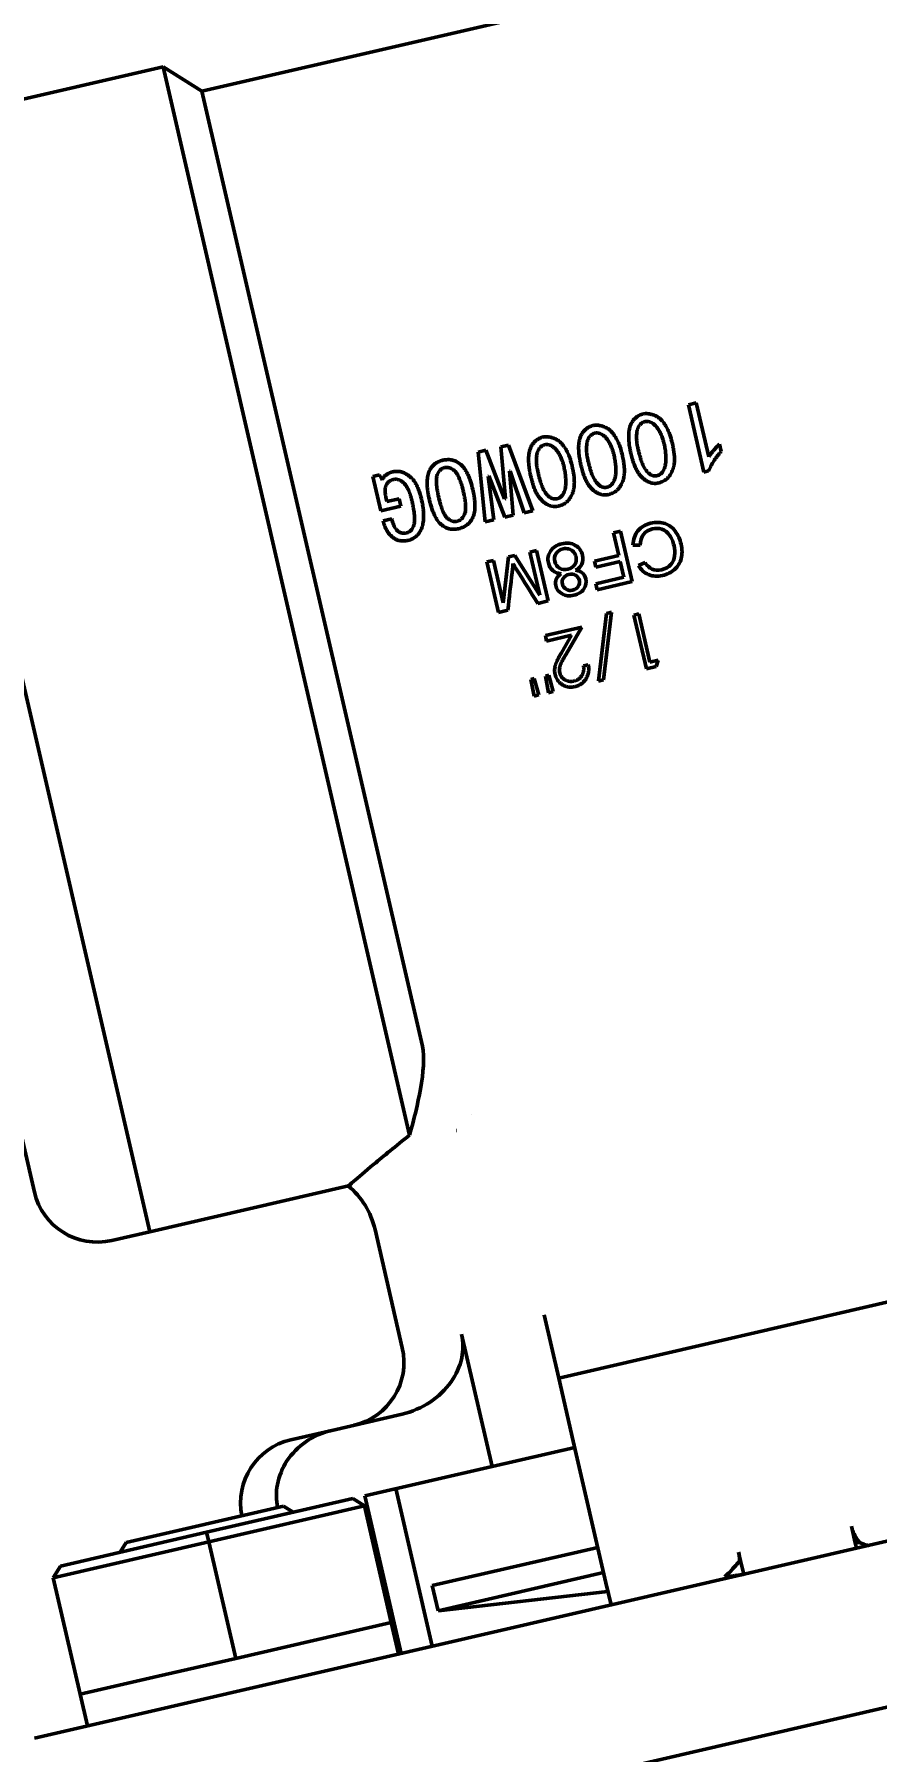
# Model space of a CAD drawing. Header units: inches. Extents: x 11 to 1621, y 11 to 1332.
# Drawn here: x 1257.435 to 1258.46, y 305.446 to 307.537 of the extents above; entities that cross this region are included whole.
import ezdxf

# ---------------------------------------------------------------- set-up
doc = ezdxf.new("R2010")
doc.units = ezdxf.units.IN
doc.header["$LTSCALE"] = 48
doc.header["$MEASUREMENT"] = 0
doc.layers.add('Dimension (ANSI)', color=7, linetype='Continuous', lineweight=25)
doc.layers.add('Visible (ANSI)', color=7, linetype='Continuous', lineweight=50)
doc.styles.add('Dimension Text', font='tahoma.ttf')
doc.dimstyles.new('ELC FT', dxfattribs={"dimscale": 48, "dimtxt": 0.12, "dimasz": 0.098425, "dimexe": 0.05, "dimexo": 0.1, "dimgap": 0.031496, "dimtad": 1, "dimdec": 5, "dimzin": 3, "dimdsep": 46, "dimlunit": 4, "dimtxsty": 'Dimension Text', "dimcen": 0.09, "dimdle": 0.5, "dimclrd": 5, "dimclre": 5, "dimclrt": 256, "dimadec": 1, "dimazin": 3, "dimtfac": 0.833333, "dimtofl": 0, "dimtmove": 0, "dimatfit": 3, "dimfxl": 0, "dimfrac": 2, "dimtolj": 1, "dimtzin": 0, "dimlwd": 25, "dimlwe": 25, "dimarcsym": 0})

# ---------------------------------------------------------------- blocks, each defined once
blk = doc.blocks.new('*D39')
at = {"layer": 'Defpoints', "color": 0, "linetype": 'Continuous', "transparency": 16777216}
for p in [(1445.072, 324.1902), (1247.197, 313.6302), (1445.072, 253.6927)]:
    blk.add_point(p, dxfattribs=at)
at = {"layer": 'Dimension (ANSI)', "color": 5, "linetype": 'Continuous', "lineweight": 25, "transparency": 16777216}
for p, q in [((1445.072, 319.3902), (1445.072, 251.2927)), ((1247.197, 308.8302), (1247.197, 251.2927)), ((1251.9214, 253.6927), (1440.3476, 253.6927))]:
    blk.add_line(p, q, dxfattribs=at)
at = {"layer": 'Dimension (ANSI)', "color": 5, "linetype": 'Continuous', "transparency": 16777216}
for points in [[(1251.9214, 254.4801), (1251.9214, 252.9053), (1247.197, 253.6927)], [(1440.3476, 254.4801), (1440.3476, 252.9053), (1445.072, 253.6927)]]:
    blk.add_solid(points, dxfattribs=at)
at = {"layer": 'Dimension (ANSI)', "linetype": 'Continuous', "lineweight": 25, "transparency": 16777216, "insert": (1346.1345, 258.8408), "char_height": 5.76, "attachment_point": 5, "style": 'Dimension Text'}
blk.add_mtext('\\A1;16\'-5 7/8"', dxfattribs=at)

msp = doc.modelspace()

# ---------------------------------------------------------------- linework, layer by layer
at = {"layer": 'Visible (ANSI)'}
for p, q in [((1257.638531, 307.467509), (1258.447949, 307.654377)), ((1257.265245, 307.421734), (1257.591314, 307.497013)), ((1257.891506, 306.196739), (1257.591314, 307.497013)), ((1257.638531, 307.467509), (1257.591314, 307.497013)), ((1257.906956, 306.304835), (1257.638531, 307.467509)), ((1257.265245, 307.421734), (1257.575217, 306.079099)), ((1257.575217, 306.079099), (1257.265245, 307.421734)), ((1257.160203, 307.316672), (1257.434749, 306.12748)), ((1258.230851, 307.085693), (1258.240373, 307.087891)), ((1258.249756, 307.003808), (1258.230851, 307.085693)), ((1258.240373, 307.087891), (1258.25554, 307.022193)), ((1257.974869, 307.028099), (1257.98439, 307.030297)), ((1257.98439, 307.030297), (1258.007028, 306.971338)), ((1258.002481, 307.034474), (1258.012002, 307.036672)), ((1258.00798, 306.971558), (1258.002481, 307.034474)), ((1258.012002, 307.036672), (1258.041491, 306.956729)), ((1258.268503, 307.037722), (1258.270591, 307.028676)), ((1257.983409, 306.94332), (1257.974869, 307.028099)), ((1257.846804, 306.998533), (1257.854897, 307.000401)), ((1257.856476, 306.956638), (1257.846804, 306.998533)), ((1257.854897, 307.000401), (1257.857864, 306.994066)), ((1257.988092, 306.999059), (1257.98714, 306.998839)), ((1257.98714, 306.998839), (1257.993883, 306.945738)), ((1258.007213, 306.948815), (1257.988092, 306.999059)), ((1258.0138, 307.004994), (1258.012848, 307.004774)), ((1258.012848, 307.004774), (1258.017687, 306.951233)), ((1258.031017, 306.954311), (1258.0138, 307.004994)), ((1258.255469, 307.005127), (1258.249756, 307.003808)), ((1257.862701, 306.973119), (1257.86391, 306.967882)), ((1257.86391, 306.967882), (1257.878668, 306.971289)), ((1257.878668, 306.971289), (1257.880756, 306.962244)), ((1258.007028, 306.971338), (1258.00798, 306.971558)), ((1257.880756, 306.962244), (1257.856476, 306.956638)), ((1257.859334, 306.94426), (1257.869808, 306.946678)), ((1257.993883, 306.945738), (1257.983409, 306.94332)), ((1258.017687, 306.951233), (1258.007213, 306.948815)), ((1258.041491, 306.956729), (1258.031017, 306.954311)), ((1258.14815, 306.931864), (1258.139796, 306.929935)), ((1258.139796, 306.929935), (1258.146234, 306.902049)), ((1258.162321, 306.870486), (1258.14815, 306.931864)), ((1258.045856, 306.908247), (1258.037792, 306.906385)), ((1258.037792, 306.906385), (1258.049856, 306.85413)), ((1258.060026, 306.846869), (1258.045856, 306.908247)), ((1258.163376, 306.914871), (1258.172222, 306.914747)), ((1257.993626, 306.896189), (1257.985562, 306.894327)), ((1257.985562, 306.894327), (1257.999732, 306.832949)), ((1258.005487, 306.844813), (1257.993626, 306.896189)), ((1258.011984, 306.900427), (1258.005487, 306.844813)), ((1258.019515, 306.902166), (1258.011984, 306.900427)), ((1258.049856, 306.85413), (1258.019515, 306.902166)), ((1258.146234, 306.902049), (1258.116579, 306.895202)), ((1258.116579, 306.895202), (1258.118251, 306.887964)), ((1258.118251, 306.887964), (1258.147905, 306.89481)), ((1258.147905, 306.89481), (1258.152295, 306.875795)), ((1258.178038, 306.893829), (1258.170248, 306.890045)), ((1258.152295, 306.875795), (1258.118035, 306.867886)), ((1258.118035, 306.867886), (1258.119706, 306.860648)), ((1258.119706, 306.860648), (1258.162321, 306.870486)), ((1258.047437, 306.843963), (1258.060026, 306.846869)), ((1257.999732, 306.832949), (1258.01098, 306.835546)), ((1258.121474, 306.749305), (1258.131186, 306.831685)), ((1258.137352, 306.833109), (1258.12764, 306.750728)), ((1258.131186, 306.831685), (1258.137352, 306.833109)), ((1258.164557, 306.829702), (1258.17041, 306.831054)), ((1258.179613, 306.764489), (1258.164557, 306.829702)), ((1258.17041, 306.831054), (1258.183921, 306.772528)), ((1258.056704, 306.804802), (1258.101016, 306.815033)), ((1258.058248, 306.798114), (1258.056704, 306.804802)), ((1258.088595, 306.80512), (1258.058248, 306.798114)), ((1258.076299, 306.783939), (1258.088595, 306.80512)), ((1258.101016, 306.815033), (1258.081955, 306.782204)), ((1258.103078, 306.767954), (1258.108931, 306.769306)), ((1258.191671, 306.767272), (1258.179613, 306.764489)), ((1258.183921, 306.772528), (1258.193954, 306.774845)), ((1258.193954, 306.774845), (1258.191671, 306.767272)), ((1258.039165, 306.751438), (1258.043228, 306.752376)), ((1258.042883, 306.731161), (1258.039165, 306.751438)), ((1258.043228, 306.752376), (1258.048736, 306.732512)), ((1258.056683, 306.755482), (1258.060785, 306.756429)), ((1258.060441, 306.735214), (1258.056683, 306.755482)), ((1258.066293, 306.736565), (1258.060441, 306.735214)), ((1258.060785, 306.756429), (1258.066293, 306.736565)), ((1258.12764, 306.750728), (1258.121474, 306.749305)), ((1258.048736, 306.732512), (1258.042883, 306.731161)), ((1257.967304, 306.222146), (1257.967303, 306.222146)), ((1257.948351, 306.202162), (1257.948277, 306.202187)), ((1257.575217, 306.079099), (1257.816892, 306.134893)), ((1257.529184, 306.068471), (1257.575217, 306.079099)), ((1257.882568, 305.937926), (1257.84933, 306.081897)), ((1258.533238, 306.007334), (1258.072905, 305.901058)), ((1258.072905, 305.901058), (1258.055193, 305.97778)), ((1257.954808, 305.954604), (1257.992004, 305.793488)), ((1258.090618, 305.824336), (1258.072905, 305.901058)), ((1257.561256, 305.492013), (1259.172419, 305.86398)), ((1257.796691, 305.837289), (1257.746837, 305.825779)), ((1257.796691, 305.837289), (1257.88241, 305.857078)), ((1258.092389, 305.816664), (1257.992004, 305.793488)), ((1258.090618, 305.824336), (1258.130472, 305.651711)), ((1257.992004, 305.793488), (1257.83676, 305.757647)), ((1257.644422, 305.713242), (1257.822225, 305.754291)), ((1257.822225, 305.754291), (1257.83639, 305.74544)), ((1257.881042, 305.565842), (1257.83676, 305.757647)), ((1257.918958, 305.574595), (1257.874676, 305.7664)), ((1257.73811, 305.744973), (1257.546305, 305.700692)), ((1257.83639, 305.74544), (1257.647079, 305.701734)), ((1257.73811, 305.744973), (1257.749915, 305.737597)), ((1257.83639, 305.74544), (1257.869159, 305.603504)), ((1257.466619, 305.672193), (1257.644422, 305.713242)), ((1257.644422, 305.713242), (1257.647079, 305.701734)), ((1258.434011, 305.700388), (1258.429321, 305.720706)), ((1257.647079, 305.701734), (1257.457767, 305.658028)), ((1257.546305, 305.700692), (1257.538929, 305.688887)), ((1257.647079, 305.701734), (1257.679847, 305.559798)), ((1258.12051, 305.694859), (1257.919115, 305.648363)), ((1258.434006, 305.700391), (1258.435516, 305.693852)), ((1258.434011, 305.700388), (1258.434006, 305.700391)), ((1257.457767, 305.658028), (1257.466619, 305.672193)), ((1258.291955, 305.688992), (1258.294351, 305.678614)), ((1258.294354, 305.678619), (1258.294351, 305.678614)), ((1258.298158, 305.662141), (1258.294354, 305.678619)), ((1257.457767, 305.658028), (1257.490536, 305.516092)), ((1258.127595, 305.66417), (1257.9262, 305.617674)), ((1258.136671, 305.624858), (1258.130472, 305.651711)), ((1257.9262, 305.617674), (1257.919115, 305.648363)), ((1258.132944, 305.641001), (1257.9262, 305.617674)), ((1259.01278, 305.625096), (1257.799708, 305.345036)), ((1257.774503, 305.581651), (1257.869159, 305.603504)), ((1257.878015, 305.565143), (1257.869159, 305.603504)), ((1257.679847, 305.559798), (1257.774503, 305.581651)), ((1257.585191, 305.537945), (1257.679847, 305.559798)), ((1257.490536, 305.516092), (1257.585191, 305.537945)), ((1257.490579, 305.516102), (1257.499435, 305.477741)), ((1257.561256, 305.492013), (1257.434664, 305.462787))]:
    msp.add_line(p, q, dxfattribs=at)
for centre, start, end in [((1257.511471, 306.145193), 193, 283), ((1257.805846, 305.920214), 283, 13), ((1257.764549, 305.749057), 103, 191.567456)]:
    msp.add_arc(centre, 0.07874, start, end, dxfattribs=at)
for centre, major_axis, ratio, start_param, end_param in [((1258.365225, 305.683681), (0.081287, 0.016739), 0.05737022, 0.41584263, 0.55026337), ((1258.362853, 305.695255), (0.081002, 0.016674), 0.05744872, 3.66516804, 3.69284502)]:
    msp.add_ellipse(centre, major_axis=major_axis, ratio=ratio, start_param=start_param, end_param=end_param, dxfattribs=at)
for points, knots in [([(1258.159728, 307.031821), (1258.159633, 307.032335), (1258.159338, 307.033968), (1258.1589, 307.036678), (1258.158502, 307.039914), (1258.158256, 307.043015), (1258.158116, 307.045987), (1258.158143, 307.048827), (1258.158327, 307.051536), (1258.158606, 307.054117), (1258.159071, 307.056564), (1258.159657, 307.058884), (1258.160432, 307.061063), (1258.161343, 307.063116), (1258.162428, 307.065037), (1258.163713, 307.066799), (1258.165126, 307.068456), (1258.166728, 307.069958), (1258.168463, 307.07132), (1258.170299, 307.072509), (1258.172227, 307.073452), (1258.174193, 307.074202), (1258.176234, 307.074675), (1258.178313, 307.074968), (1258.180447, 307.074969), (1258.182635, 307.074798), (1258.184844, 307.074352), (1258.187009, 307.073751), (1258.18908, 307.073044), (1258.191011, 307.072201), (1258.192812, 307.07124), (1258.194499, 307.070177), (1258.196059, 307.068995), (1258.19748, 307.067686), (1258.199172, 307.065774), (1258.201094, 307.063247), (1258.203213, 307.060077), (1258.20511, 307.056768), (1258.206508, 307.05387), (1258.207554, 307.051418), (1258.208289, 307.049379), (1258.209028, 307.047172), (1258.209718, 307.044785), (1258.210401, 307.042225), (1258.211074, 307.039488), (1258.211702, 307.036568), (1258.212108, 307.034563), (1258.212305, 307.033532)], [0, 0, 0, 0, 0.0139768, 0.04437562, 0.07341244, 0.10113019, 0.12754822, 0.15294018, 0.17702792, 0.20014042, 0.22231756, 0.24360201, 0.26405286, 0.28408788, 0.30360914, 0.32292672, 0.34231757, 0.36176672, 0.38153961, 0.40123405, 0.4201322, 0.43884006, 0.45739149, 0.47602688, 0.4948533, 0.51434053, 0.53463364, 0.55498757, 0.57441194, 0.59309197, 0.61127147, 0.62895174, 0.64636283, 0.66354374, 0.68051206, 0.71458185, 0.7483771, 0.78241518, 0.81649909, 0.83434708, 0.85369495, 0.87443325, 0.89657045, 0.92013562, 0.94530215, 0.97192036, 1, 1, 1, 1]), ([(1258.098791, 307.017752), (1258.098695, 307.018266), (1258.0984, 307.019899), (1258.097962, 307.02261), (1258.097565, 307.025846), (1258.097318, 307.028947), (1258.097178, 307.031918), (1258.097205, 307.034758), (1258.09739, 307.037467), (1258.097669, 307.040048), (1258.098133, 307.042496), (1258.098719, 307.044815), (1258.099494, 307.046994), (1258.100405, 307.049047), (1258.10149, 307.050969), (1258.102775, 307.052731), (1258.104189, 307.054388), (1258.10579, 307.05589), (1258.107525, 307.057251), (1258.109361, 307.05844), (1258.111289, 307.059383), (1258.113256, 307.060134), (1258.115296, 307.060606), (1258.117375, 307.060899), (1258.119509, 307.0609), (1258.121697, 307.060729), (1258.123906, 307.060283), (1258.126071, 307.059683), (1258.128142, 307.058976), (1258.130073, 307.058133), (1258.131874, 307.057172), (1258.133561, 307.056109), (1258.135121, 307.054926), (1258.136542, 307.053618), (1258.138234, 307.051705), (1258.140157, 307.049179), (1258.142275, 307.046008), (1258.144172, 307.042699), (1258.14557, 307.039801), (1258.146617, 307.037349), (1258.147352, 307.03531), (1258.148091, 307.033104), (1258.148781, 307.030716), (1258.149464, 307.028156), (1258.150137, 307.025419), (1258.150764, 307.022499), (1258.15117, 307.020495), (1258.151367, 307.019463)], [0, 0, 0, 0, 0.0139768, 0.04437562, 0.07341244, 0.10113019, 0.12754822, 0.15294018, 0.17702792, 0.20014042, 0.22231756, 0.24360201, 0.26405286, 0.28408788, 0.30360914, 0.32292672, 0.34231757, 0.36176672, 0.38153961, 0.40123405, 0.4201322, 0.43884006, 0.45739149, 0.47602688, 0.4948533, 0.51434053, 0.53463364, 0.55498757, 0.57441194, 0.59309197, 0.61127147, 0.62895174, 0.64636283, 0.66354374, 0.68051206, 0.71458185, 0.7483771, 0.78241518, 0.81649909, 0.83434708, 0.85369495, 0.87443325, 0.89657045, 0.92013562, 0.94530215, 0.97192036, 1, 1, 1, 1]), ([(1258.142029, 307.014299), (1258.141899, 307.0154), (1258.141608, 307.017565), (1258.141063, 307.020747), (1258.140406, 307.023811), (1258.139677, 307.026765), (1258.138839, 307.029596), (1258.137897, 307.03231), (1258.136849, 307.034905), (1258.135729, 307.037381), (1258.134537, 307.039695), (1258.133268, 307.04181), (1258.131941, 307.043713), (1258.130566, 307.045409), (1258.129144, 307.046902), (1258.127655, 307.048176), (1258.126125, 307.049271), (1258.124531, 307.050121), (1258.122946, 307.050778), (1258.12138, 307.051211), (1258.119857, 307.051422), (1258.11837, 307.051423), (1258.116925, 307.051199), (1258.115519, 307.050768), (1258.114174, 307.050086), (1258.112881, 307.049218), (1258.111684, 307.048157), (1258.110597, 307.046959), (1258.109652, 307.04561), (1258.108844, 307.04412), (1258.108182, 307.042485), (1258.107638, 307.040722), (1258.107244, 307.038812), (1258.106895, 307.036068), (1258.106734, 307.032484), (1258.10687, 307.028083), (1258.107254, 307.02476), (1258.107564, 307.022908), (1258.107629, 307.022542)], [0, 0, 0, 0, 0.04053524, 0.07985584, 0.1180175, 0.15507655, 0.19109452, 0.22592397, 0.26008144, 0.29338736, 0.32526949, 0.35519102, 0.38349169, 0.41002522, 0.43495178, 0.45877268, 0.48157635, 0.50361083, 0.52466079, 0.54419947, 0.5628373, 0.58070766, 0.59840157, 0.61609548, 0.63423064, 0.65335921, 0.67289789, 0.69253839, 0.7123748, 0.73299871, 0.75435608, 0.77678876, 0.80037262, 0.82556704, 0.87785706, 0.93136277, 0.98640779, 1, 1, 1, 1]), ([(1258.202967, 307.028367), (1258.202837, 307.029468), (1258.202546, 307.031633), (1258.202001, 307.034816), (1258.201344, 307.037879), (1258.200615, 307.040834), (1258.199776, 307.043664), (1258.198835, 307.046379), (1258.197787, 307.048974), (1258.196666, 307.05145), (1258.195474, 307.053763), (1258.194206, 307.055878), (1258.192878, 307.057781), (1258.191504, 307.059478), (1258.190081, 307.06097), (1258.188593, 307.062244), (1258.187063, 307.06334), (1258.185469, 307.06419), (1258.183884, 307.064846), (1258.182318, 307.065279), (1258.180795, 307.065491), (1258.179307, 307.065491), (1258.177863, 307.065268), (1258.176457, 307.064837), (1258.175111, 307.064155), (1258.173818, 307.063287), (1258.172622, 307.062226), (1258.171535, 307.061028), (1258.17059, 307.059678), (1258.169782, 307.058189), (1258.16912, 307.056553), (1258.168576, 307.05479), (1258.168181, 307.05288), (1258.167833, 307.050136), (1258.167671, 307.046552), (1258.167807, 307.042151), (1258.168191, 307.038828), (1258.168502, 307.036977), (1258.168566, 307.036611)], [0, 0, 0, 0, 0.04053524, 0.07985584, 0.1180175, 0.15507655, 0.19109452, 0.22592397, 0.26008144, 0.29338736, 0.32526949, 0.35519102, 0.38349169, 0.41002522, 0.43495178, 0.45877268, 0.48157635, 0.50361083, 0.52466079, 0.54419947, 0.5628373, 0.58070766, 0.59840157, 0.61609548, 0.63423064, 0.65335921, 0.67289789, 0.69253839, 0.7123748, 0.73299871, 0.75435608, 0.77678876, 0.80037262, 0.82556704, 0.87785706, 0.93136277, 0.98640779, 1, 1, 1, 1]), ([(1258.037853, 307.003684), (1258.037757, 307.004198), (1258.037462, 307.005831), (1258.037025, 307.008541), (1258.036627, 307.011777), (1258.03638, 307.014878), (1258.03624, 307.017849), (1258.036268, 307.020689), (1258.036452, 307.023398), (1258.036731, 307.02598), (1258.037195, 307.028427), (1258.037781, 307.030747), (1258.038557, 307.032926), (1258.039468, 307.034979), (1258.040553, 307.0369), (1258.041837, 307.038662), (1258.043251, 307.040319), (1258.044853, 307.041821), (1258.046587, 307.043183), (1258.048424, 307.044371), (1258.050351, 307.045315), (1258.052318, 307.046065), (1258.054358, 307.046537), (1258.056437, 307.04683), (1258.058571, 307.046832), (1258.06076, 307.046661), (1258.062968, 307.046215), (1258.065134, 307.045614), (1258.067204, 307.044907), (1258.069135, 307.044064), (1258.070936, 307.043103), (1258.072623, 307.04204), (1258.074183, 307.040858), (1258.075604, 307.039549), (1258.077296, 307.037637), (1258.079219, 307.03511), (1258.081337, 307.03194), (1258.083235, 307.02863), (1258.084632, 307.025733), (1258.085679, 307.023281), (1258.086414, 307.021242), (1258.087153, 307.019035), (1258.087843, 307.016648), (1258.088526, 307.014087), (1258.089199, 307.011351), (1258.089826, 307.008431), (1258.090232, 307.006426), (1258.090429, 307.005395)], [0, 0, 0, 0, 0.0139768, 0.04437562, 0.07341244, 0.10113019, 0.12754822, 0.15294018, 0.17702792, 0.20014042, 0.22231756, 0.24360201, 0.26405286, 0.28408788, 0.30360914, 0.32292672, 0.34231757, 0.36176672, 0.38153961, 0.40123405, 0.4201322, 0.43884006, 0.45739149, 0.47602688, 0.4948533, 0.51434053, 0.53463364, 0.55498757, 0.57441194, 0.59309197, 0.61127147, 0.62895174, 0.64636283, 0.66354374, 0.68051206, 0.71458185, 0.7483771, 0.78241518, 0.81649909, 0.83434708, 0.85369495, 0.87443325, 0.89657045, 0.92013562, 0.94530215, 0.97192036, 1, 1, 1, 1]), ([(1258.081091, 307.00023), (1258.080962, 307.001331), (1258.080671, 307.003496), (1258.080125, 307.006678), (1258.079469, 307.009742), (1258.078739, 307.012696), (1258.077901, 307.015527), (1258.076959, 307.018242), (1258.075912, 307.020837), (1258.074791, 307.023313), (1258.073599, 307.025626), (1258.07233, 307.027741), (1258.071003, 307.029644), (1258.069629, 307.031341), (1258.068206, 307.032833), (1258.066717, 307.034107), (1258.065187, 307.035203), (1258.063593, 307.036052), (1258.062008, 307.036709), (1258.060442, 307.037142), (1258.05892, 307.037354), (1258.057432, 307.037354), (1258.055987, 307.037131), (1258.054582, 307.0367), (1258.053236, 307.036017), (1258.051943, 307.035149), (1258.050747, 307.034089), (1258.04966, 307.032891), (1258.048714, 307.031541), (1258.047906, 307.030052), (1258.047244, 307.028416), (1258.0467, 307.026653), (1258.046306, 307.024743), (1258.045957, 307.021999), (1258.045796, 307.018415), (1258.045932, 307.014014), (1258.046316, 307.010691), (1258.046626, 307.00884), (1258.046691, 307.008473)], [0, 0, 0, 0, 0.04053524, 0.07985584, 0.1180175, 0.15507655, 0.19109452, 0.22592397, 0.26008144, 0.29338736, 0.32526949, 0.35519102, 0.38349169, 0.41002522, 0.43495178, 0.45877268, 0.48157635, 0.50361083, 0.52466079, 0.54419947, 0.5628373, 0.58070766, 0.59840157, 0.61609548, 0.63423064, 0.65335921, 0.67289789, 0.69253839, 0.7123748, 0.73299871, 0.75435608, 0.77678876, 0.80037262, 0.82556704, 0.87785706, 0.93136277, 0.98640779, 1, 1, 1, 1]), ([(1258.212305, 307.033532), (1258.212502, 307.032499), (1258.212865, 307.030482), (1258.213285, 307.027514), (1258.213611, 307.024688), (1258.213808, 307.022006), (1258.21387, 307.019475), (1258.21383, 307.017089), (1258.213664, 307.01485), (1258.213299, 307.012078), (1258.212545, 307.00881), (1258.211242, 307.005108), (1258.209532, 307.001657), (1258.207772, 306.99901), (1258.206165, 306.997063), (1258.20483, 306.995731), (1258.203383, 306.994523), (1258.201816, 306.993448), (1258.200128, 306.992527), (1258.198334, 306.99172), (1258.196424, 306.991037), (1258.194417, 306.990501), (1258.192357, 306.990127), (1258.190283, 306.989977), (1258.188223, 306.990086), (1258.186184, 306.990418), (1258.184169, 306.990984), (1258.18217, 306.991774), (1258.180201, 306.992823), (1258.178255, 306.99407), (1258.176376, 306.995502), (1258.17459, 306.997091), (1258.172909, 306.998817), (1258.171346, 307.000696), (1258.16987, 307.002702), (1258.168522, 307.004863), (1258.167287, 307.007167), (1258.165751, 307.01047), (1258.164041, 307.014927), (1258.162239, 307.020652), (1258.160827, 307.026337), (1258.160046, 307.030116), (1258.159728, 307.031821)], [0, 0, 0, 0, 0.02810558, 0.05481747, 0.08014889, 0.10415005, 0.12670645, 0.14783322, 0.16793566, 0.18672126, 0.22257761, 0.25739232, 0.29143039, 0.32532291, 0.34213176, 0.35887158, 0.37568043, 0.3924854, 0.40959118, 0.42702244, 0.4450503, 0.46377346, 0.48251051, 0.50096842, 0.51924856, 0.53755145, 0.55610288, 0.57511976, 0.59490844, 0.61566932, 0.63686004, 0.6580311, 0.67952661, 0.70124133, 0.72335442, 0.74605571, 0.76930068, 0.79321931, 0.84343047, 0.89682795, 0.95362053, 1, 1, 1, 1]), ([(1258.168566, 307.036611), (1258.168773, 307.035443), (1258.169328, 307.032756), (1258.170355, 307.028663), (1258.171456, 307.024352), (1258.17265, 307.020288), (1258.173846, 307.016426), (1258.175205, 307.012786), (1258.176934, 307.009436), (1258.178983, 307.006354), (1258.180902, 307.003991), (1258.182598, 307.002345), (1258.183882, 307.001275), (1258.185227, 307.000444), (1258.186595, 306.999786), (1258.187999, 306.999369), (1258.189437, 306.999146), (1258.190903, 306.999141), (1258.192385, 306.999314), (1258.193834, 306.999678), (1258.195204, 307.000263), (1258.196488, 307.00103), (1258.197693, 307.001978), (1258.198784, 307.003137), (1258.199788, 307.004478), (1258.200687, 307.006017), (1258.201528, 307.007729), (1258.202213, 307.009648), (1258.20277, 307.01175), (1258.203164, 307.014051), (1258.203417, 307.016544), (1258.20354, 307.019231), (1258.203503, 307.022106), (1258.203308, 307.025174), (1258.203095, 307.02728), (1258.202967, 307.028367)], [0, 0, 0, 0, 0.04334545, 0.10025234, 0.15431023, 0.20599956, 0.25512333, 0.30212834, 0.34786455, 0.39260015, 0.43728189, 0.45881618, 0.47893385, 0.49827233, 0.51649446, 0.53427613, 0.55160053, 0.56952118, 0.58771525, 0.60602658, 0.62393908, 0.64200436, 0.66055193, 0.67982112, 0.70001239, 0.72169526, 0.74491117, 0.76962607, 0.79606686, 0.82433227, 0.85488205, 0.88763197, 0.9226307, 0.95997742, 1, 1, 1, 1]), ([(1258.270591, 307.028676), (1258.26977, 307.027773), (1258.268139, 307.02598), (1258.265889, 307.023157), (1258.26374, 307.020314), (1258.261793, 307.017381), (1258.25995, 307.014419), (1258.258307, 307.011378), (1258.256786, 307.008293), (1258.255908, 307.006183), (1258.255469, 307.005127)], [0, 0, 0, 0, 0.13006582, 0.25831326, 0.38469489, 0.50980067, 0.63347879, 0.75645956, 0.87807443, 1, 1, 1, 1]), ([(1258.25554, 307.022193), (1258.256384, 307.023483), (1258.258123, 307.026141), (1258.261192, 307.029986), (1258.264652, 307.033896), (1258.267194, 307.036422), (1258.268503, 307.037722)], [0, 0, 0, 0, 0.2279817, 0.46982636, 0.72714039, 1, 1, 1, 1]), ([(1257.91551, 306.970267), (1257.915114, 306.972071), (1257.91435, 306.975551), (1257.913504, 306.980632), (1257.912981, 306.985372), (1257.912753, 306.98977), (1257.912827, 306.993826), (1257.913203, 306.997546), (1257.913906, 307.000924), (1257.914919, 307.003974), (1257.916218, 307.006705), (1257.917744, 307.009165), (1257.919522, 307.011355), (1257.921541, 307.013281), (1257.923811, 307.014928), (1257.92632, 307.016303), (1257.92907, 307.017432), (1257.931022, 307.017944), (1257.932022, 307.018207)], [0, 0, 0, 0, 0.09661478, 0.18644606, 0.26941606, 0.34607349, 0.41674075, 0.48153084, 0.54141245, 0.59696029, 0.64931745, 0.69931764, 0.74812883, 0.79652896, 0.84490129, 0.8944631, 0.94594505, 1, 1, 1, 1]), ([(1257.93411, 307.009162), (1257.933608, 307.009023), (1257.932612, 307.008749), (1257.931213, 307.008099), (1257.929911, 307.007277), (1257.928733, 307.006246), (1257.927641, 307.005045), (1257.926686, 307.003634), (1257.925824, 307.002056), (1257.925053, 307.000269), (1257.924449, 306.998175), (1257.924144, 306.995704), (1257.92402, 306.992857), (1257.924156, 306.989619), (1257.924498, 306.985991), (1257.925084, 306.981967), (1257.925904, 306.97756), (1257.926582, 306.974501), (1257.926936, 306.972905)], [0, 0, 0, 0, 0.03810917, 0.07556146, 0.11261244, 0.15057777, 0.18994303, 0.23124624, 0.27507887, 0.32158721, 0.37362596, 0.43421335, 0.50349768, 0.58230388, 0.67151695, 0.77045245, 0.88018996, 1, 1, 1, 1]), ([(1257.932022, 307.018207), (1257.933036, 307.01841), (1257.935015, 307.018805), (1257.937993, 307.018993), (1257.940873, 307.018867), (1257.943667, 307.018396), (1257.946354, 307.017539), (1257.948958, 307.016375), (1257.951461, 307.014843), (1257.953878, 307.012971), (1257.956183, 307.010692), (1257.958324, 307.00796), (1257.960354, 307.004805), (1257.962232, 307.001196), (1257.96397, 306.997145), (1257.965595, 306.992659), (1257.967085, 306.987727), (1257.967921, 306.984262), (1257.968354, 306.982467)], [0, 0, 0, 0, 0.05379475, 0.10502888, 0.1549567, 0.20367494, 0.25211281, 0.30143604, 0.35186638, 0.40456197, 0.46034095, 0.52020199, 0.58499399, 0.65547808, 0.73182276, 0.81443101, 0.90385029, 1, 1, 1, 1]), ([(1257.956928, 306.979829), (1257.956548, 306.98142), (1257.95582, 306.984467), (1257.954603, 306.988783), (1257.953347, 306.992652), (1257.952053, 306.996063), (1257.950713, 306.999021), (1257.949324, 307.001525), (1257.947908, 307.003594), (1257.946398, 307.005209), (1257.944848, 307.006438), (1257.943346, 307.00749), (1257.941818, 307.008314), (1257.940278, 307.008908), (1257.938745, 307.009318), (1257.937197, 307.009481), (1257.935643, 307.009448), (1257.934622, 307.009257), (1257.93411, 307.009162)], [0, 0, 0, 0, 0.11906094, 0.22813267, 0.32648784, 0.41520296, 0.49368873, 0.56278048, 0.62347269, 0.67583689, 0.72311126, 0.76725949, 0.80928708, 0.84912962, 0.88724685, 0.92448053, 0.96212911, 1, 1, 1, 1]), ([(1258.046691, 307.008473), (1258.046897, 307.007306), (1258.047453, 307.004619), (1258.048479, 307.000526), (1258.049581, 306.996215), (1258.050774, 306.99215), (1258.051971, 306.988289), (1258.05333, 306.984649), (1258.055058, 306.981298), (1258.057108, 306.978217), (1258.059026, 306.975854), (1258.060722, 306.974208), (1258.062007, 306.973138), (1258.063352, 306.972307), (1258.06472, 306.971649), (1258.066124, 306.971232), (1258.067561, 306.971009), (1258.069028, 306.971004), (1258.070509, 306.971177), (1258.071958, 306.971541), (1258.073329, 306.972126), (1258.074612, 306.972893), (1258.075818, 306.973841), (1258.076908, 306.975), (1258.077913, 306.976341), (1258.078812, 306.97788), (1258.079653, 306.979591), (1258.080337, 306.981511), (1258.080895, 306.983613), (1258.081288, 306.985914), (1258.081541, 306.988407), (1258.081664, 306.991094), (1258.081627, 306.993969), (1258.081432, 306.997037), (1258.081219, 306.999143), (1258.081091, 307.00023)], [0, 0, 0, 0, 0.04334545, 0.10025234, 0.15431023, 0.20599956, 0.25512333, 0.30212834, 0.34786455, 0.39260015, 0.43728189, 0.45881618, 0.47893385, 0.49827233, 0.51649446, 0.53427613, 0.55160053, 0.56952118, 0.58771525, 0.60602658, 0.62393908, 0.64200436, 0.66055193, 0.67982112, 0.70001239, 0.72169526, 0.74491117, 0.76962607, 0.79606686, 0.82433227, 0.85488205, 0.88763197, 0.9226307, 0.95997742, 1, 1, 1, 1]), ([(1258.151367, 307.019463), (1258.151564, 307.018431), (1258.151927, 307.016413), (1258.152347, 307.013445), (1258.152674, 307.01062), (1258.152871, 307.007938), (1258.152933, 307.005407), (1258.152893, 307.003021), (1258.152727, 307.000781), (1258.152361, 306.998009), (1258.151607, 306.994741), (1258.150305, 306.99104), (1258.148595, 306.987588), (1258.146834, 306.984942), (1258.145227, 306.982994), (1258.143892, 306.981663), (1258.142445, 306.980454), (1258.140878, 306.979379), (1258.139191, 306.978458), (1258.137396, 306.977652), (1258.135487, 306.976968), (1258.13348, 306.976433), (1258.13142, 306.976058), (1258.129345, 306.975909), (1258.127285, 306.976018), (1258.125246, 306.976349), (1258.123231, 306.976915), (1258.121232, 306.977705), (1258.119263, 306.978755), (1258.117318, 306.980001), (1258.115438, 306.981433), (1258.113653, 306.983022), (1258.111971, 306.984749), (1258.110408, 306.986628), (1258.108932, 306.988633), (1258.107584, 306.990794), (1258.106349, 306.993099), (1258.104813, 306.996402), (1258.103103, 307.000859), (1258.101302, 307.006583), (1258.099889, 307.012268), (1258.099109, 307.016047), (1258.098791, 307.017752)], [0, 0, 0, 0, 0.02810558, 0.05481747, 0.08014889, 0.10415005, 0.12670645, 0.14783322, 0.16793566, 0.18672126, 0.22257761, 0.25739232, 0.29143039, 0.32532291, 0.34213176, 0.35887158, 0.37568043, 0.3924854, 0.40959118, 0.42702244, 0.4450503, 0.46377346, 0.48251051, 0.50096842, 0.51924856, 0.53755145, 0.55610288, 0.57511976, 0.59490844, 0.61566932, 0.63686004, 0.6580311, 0.67952661, 0.70124133, 0.72335442, 0.74605571, 0.76930068, 0.79321931, 0.84343047, 0.89682795, 0.95362053, 1, 1, 1, 1]), ([(1258.107629, 307.022542), (1258.107835, 307.021375), (1258.108391, 307.018688), (1258.109417, 307.014594), (1258.110518, 307.010284), (1258.111712, 307.006219), (1258.112909, 307.002357), (1258.114267, 306.998717), (1258.115996, 306.995367), (1258.118045, 306.992285), (1258.119964, 306.989922), (1258.12166, 306.988277), (1258.122944, 306.987207), (1258.12429, 306.986375), (1258.125658, 306.985717), (1258.127061, 306.9853), (1258.128499, 306.985078), (1258.129965, 306.985073), (1258.131447, 306.985245), (1258.132896, 306.985609), (1258.134267, 306.986195), (1258.13555, 306.986962), (1258.136755, 306.98791), (1258.137846, 306.989068), (1258.13885, 306.99041), (1258.13975, 306.991949), (1258.140591, 306.99366), (1258.141275, 306.995579), (1258.141833, 306.997681), (1258.142226, 306.999982), (1258.142479, 307.002475), (1258.142602, 307.005162), (1258.142565, 307.008038), (1258.14237, 307.011106), (1258.142157, 307.013212), (1258.142029, 307.014299)], [0, 0, 0, 0, 0.04334545, 0.10025234, 0.15431023, 0.20599956, 0.25512333, 0.30212834, 0.34786455, 0.39260015, 0.43728189, 0.45881618, 0.47893385, 0.49827233, 0.51649446, 0.53427613, 0.55160053, 0.56952118, 0.58771525, 0.60602658, 0.62393908, 0.64200436, 0.66055193, 0.67982112, 0.70001239, 0.72169526, 0.74491117, 0.76962607, 0.79606686, 0.82433227, 0.85488205, 0.88763197, 0.9226307, 0.95997742, 1, 1, 1, 1]), ([(1257.857864, 306.994066), (1257.858105, 306.994618), (1257.858596, 306.995743), (1257.859704, 306.997311), (1257.861073, 306.998826), (1257.862725, 307.000251), (1257.864577, 307.001545), (1257.866606, 307.002652), (1257.868786, 307.003529), (1257.870313, 307.003934), (1257.871084, 307.004138)], [0, 0, 0, 0, 0.10464801, 0.21316667, 0.3323339, 0.45966346, 0.59208888, 0.72510439, 0.86116983, 1, 1, 1, 1]), ([(1257.871744, 306.994763), (1257.871247, 306.994635), (1257.870271, 306.994382), (1257.868889, 306.993837), (1257.867617, 306.99317), (1257.866456, 306.992384), (1257.865413, 306.991469), (1257.864492, 306.990434), (1257.863696, 306.989269), (1257.862999, 306.987989), (1257.862434, 306.986578), (1257.862024, 306.985029), (1257.861766, 306.983356), (1257.861667, 306.981552), (1257.861705, 306.979624), (1257.861891, 306.977569), (1257.862202, 306.975378), (1257.86253, 306.973891), (1257.862701, 306.973119)], [0, 0, 0, 0, 0.0579227, 0.11366039, 0.16715416, 0.21973941, 0.27151216, 0.32326253, 0.37578165, 0.43027515, 0.48748959, 0.54686981, 0.61070245, 0.67811828, 0.75047665, 0.82816187, 0.9108062, 1, 1, 1, 1]), ([(1257.871084, 307.004138), (1257.871915, 307.004304), (1257.873565, 307.004633), (1257.876086, 307.004725), (1257.878606, 307.004546), (1257.881115, 307.004036), (1257.883635, 307.00325), (1257.886139, 307.002116), (1257.888656, 307.000708), (1257.891166, 306.999002), (1257.893582, 306.996915), (1257.895858, 306.99443), (1257.897932, 306.991508), (1257.899861, 306.988207), (1257.901598, 306.984484), (1257.90319, 306.980372), (1257.904624, 306.975852), (1257.905403, 306.972677), (1257.905805, 306.971035)], [0, 0, 0, 0, 0.04738624, 0.09411363, 0.14082148, 0.18861682, 0.23724118, 0.28840259, 0.34222984, 0.3986719, 0.45814999, 0.52064452, 0.58698143, 0.65848445, 0.73457617, 0.81686968, 0.90535232, 1, 1, 1, 1]), ([(1257.894599, 306.967445), (1257.894263, 306.968854), (1257.893616, 306.971562), (1257.892481, 306.975401), (1257.891308, 306.978878), (1257.890032, 306.981959), (1257.888741, 306.984697), (1257.887323, 306.987033), (1257.885863, 306.989019), (1257.8843, 306.990621), (1257.882712, 306.991906), (1257.881137, 306.992974), (1257.879569, 306.993826), (1257.877996, 306.994458), (1257.876426, 306.994896), (1257.874848, 306.995059), (1257.873278, 306.995055), (1257.872256, 306.994861), (1257.871744, 306.994763)], [0, 0, 0, 0, 0.11019608, 0.2118296, 0.30460826, 0.38928952, 0.46557667, 0.53468102, 0.59695625, 0.65277823, 0.70447798, 0.7522252, 0.79744231, 0.8399791, 0.88105389, 0.92098386, 0.96042258, 1, 1, 1, 1]), ([(1258.090429, 307.005395), (1258.090627, 307.004362), (1258.09099, 307.002344), (1258.09141, 306.999376), (1258.091736, 306.996551), (1258.091933, 306.993869), (1258.091995, 306.991338), (1258.091955, 306.988952), (1258.091789, 306.986713), (1258.091423, 306.98394), (1258.09067, 306.980672), (1258.089367, 306.976971), (1258.087657, 306.97352), (1258.085896, 306.970873), (1258.08429, 306.968926), (1258.082954, 306.967594), (1258.081507, 306.966386), (1258.079941, 306.965311), (1258.078253, 306.96439), (1258.076459, 306.963583), (1258.074549, 306.9629), (1258.072542, 306.962364), (1258.070482, 306.96199), (1258.068408, 306.96184), (1258.066348, 306.961949), (1258.064309, 306.962281), (1258.062293, 306.962847), (1258.060295, 306.963637), (1258.058326, 306.964686), (1258.05638, 306.965933), (1258.0545, 306.967365), (1258.052715, 306.968953), (1258.051034, 306.97068), (1258.04947, 306.972559), (1258.047995, 306.974565), (1258.046646, 306.976726), (1258.045412, 306.97903), (1258.043875, 306.982333), (1258.042165, 306.98679), (1258.040364, 306.992515), (1258.038951, 306.998199), (1258.038171, 307.001979), (1258.037853, 307.003684)], [0, 0, 0, 0, 0.02810558, 0.05481747, 0.08014889, 0.10415005, 0.12670645, 0.14783322, 0.16793566, 0.18672126, 0.22257761, 0.25739232, 0.29143039, 0.32532291, 0.34213176, 0.35887158, 0.37568043, 0.3924854, 0.40959118, 0.42702244, 0.4450503, 0.46377346, 0.48251051, 0.50096842, 0.51924856, 0.53755145, 0.55610288, 0.57511976, 0.59490844, 0.61566932, 0.63686004, 0.6580311, 0.67952661, 0.70124133, 0.72335442, 0.74605571, 0.76930068, 0.79321931, 0.84343047, 0.89682795, 0.95362053, 1, 1, 1, 1]), ([(1257.887278, 306.929651), (1257.887892, 306.929815), (1257.889086, 306.930135), (1257.890743, 306.930928), (1257.892226, 306.931915), (1257.893541, 306.93313), (1257.894666, 306.934566), (1257.895576, 306.936243), (1257.896376, 306.9381), (1257.896934, 306.940216), (1257.897353, 306.942573), (1257.897514, 306.945228), (1257.897549, 306.948182), (1257.897324, 306.951449), (1257.896958, 306.955017), (1257.896332, 306.958885), (1257.895593, 306.963073), (1257.894939, 306.965951), (1257.894599, 306.967445)], [0, 0, 0, 0, 0.04461673, 0.08669555, 0.12842907, 0.16944791, 0.21195812, 0.25607854, 0.30314797, 0.35380251, 0.40947482, 0.47116356, 0.54047491, 0.61700772, 0.70114934, 0.79255713, 0.89230154, 1, 1, 1, 1]), ([(1257.905805, 306.971035), (1257.906204, 306.969226), (1257.906977, 306.965723), (1257.90781, 306.960578), (1257.908339, 306.95574), (1257.90858, 306.951208), (1257.908507, 306.946978), (1257.908113, 306.943049), (1257.907446, 306.939417), (1257.906432, 306.936098), (1257.90516, 306.933085), (1257.903648, 306.930361), (1257.901853, 306.927975), (1257.899863, 306.925847), (1257.897592, 306.924049), (1257.89507, 306.922585), (1257.892321, 306.92139), (1257.890366, 306.920871), (1257.889366, 306.920605)], [0, 0, 0, 0, 0.09345083, 0.18098817, 0.262829, 0.33888527, 0.40982045, 0.47603564, 0.53790021, 0.59584519, 0.65075509, 0.70267284, 0.75255243, 0.80108806, 0.84927895, 0.89808102, 0.94786861, 1, 1, 1, 1]), ([(1257.951256, 306.934894), (1257.950244, 306.934683), (1257.948267, 306.934273), (1257.945302, 306.934095), (1257.942448, 306.934203), (1257.939694, 306.934678), (1257.937039, 306.935481), (1257.934496, 306.936639), (1257.932051, 306.938124), (1257.929705, 306.939957), (1257.927455, 306.942188), (1257.925363, 306.94488), (1257.923405, 306.948017), (1257.921562, 306.951592), (1257.919851, 306.955618), (1257.918246, 306.96009), (1257.916782, 306.965016), (1257.915944, 306.968473), (1257.91551, 306.970267)], [0, 0, 0, 0, 0.05438894, 0.106204, 0.15600041, 0.20456221, 0.25295533, 0.30169453, 0.35134884, 0.40330107, 0.45812902, 0.51782252, 0.58243155, 0.65263251, 0.72947327, 0.81266464, 0.90276008, 1, 1, 1, 1]), ([(1257.926936, 306.972905), (1257.927317, 306.971315), (1257.928047, 306.968275), (1257.92924, 306.963966), (1257.93047, 306.960115), (1257.931751, 306.956729), (1257.933039, 306.953787), (1257.934383, 306.951319), (1257.935739, 306.949292), (1257.937181, 306.947727), (1257.938653, 306.946516), (1257.940099, 306.945507), (1257.941576, 306.944715), (1257.943074, 306.944151), (1257.944577, 306.943754), (1257.946104, 306.943613), (1257.947645, 306.94363), (1257.948658, 306.943835), (1257.949168, 306.943939)], [0, 0, 0, 0, 0.12093809, 0.23126303, 0.33068543, 0.41985414, 0.49896435, 0.56804163, 0.62753598, 0.67889752, 0.72476902, 0.76835238, 0.80915383, 0.84838545, 0.88650245, 0.92375559, 0.9615605, 1, 1, 1, 1]), ([(1257.949168, 306.943939), (1257.949672, 306.94407), (1257.950677, 306.944331), (1257.952082, 306.944993), (1257.953411, 306.945793), (1257.954607, 306.946818), (1257.955739, 306.947989), (1257.956775, 306.949347), (1257.95766, 306.950915), (1257.958535, 306.952645), (1257.959191, 306.954703), (1257.959582, 306.95713), (1257.959735, 306.95995), (1257.959645, 306.963166), (1257.959322, 306.966776), (1257.958759, 306.97078), (1257.957964, 306.975182), (1257.957284, 306.978234), (1257.956928, 306.979829)], [0, 0, 0, 0, 0.03819307, 0.07619007, 0.11362419, 0.15189182, 0.19161124, 0.23316397, 0.27707197, 0.3237404, 0.37544425, 0.43505884, 0.50393914, 0.58271705, 0.6713751, 0.77019893, 0.87983722, 1, 1, 1, 1]), ([(1257.968354, 306.982467), (1257.968752, 306.980664), (1257.969518, 306.97719), (1257.970338, 306.972115), (1257.970839, 306.967389), (1257.971052, 306.963015), (1257.970931, 306.958983), (1257.970481, 306.955299), (1257.969756, 306.951946), (1257.968652, 306.948946), (1257.967296, 306.946259), (1257.965696, 306.943839), (1257.963866, 306.941685), (1257.961811, 306.939778), (1257.95951, 306.938143), (1257.956968, 306.936793), (1257.954215, 306.935645), (1257.952258, 306.935148), (1257.951256, 306.934894)], [0, 0, 0, 0, 0.09676443, 0.18643995, 0.26926255, 0.34578441, 0.41580218, 0.48041399, 0.54008758, 0.59515894, 0.64745977, 0.69755538, 0.74681392, 0.79524466, 0.84415292, 0.89431532, 0.94587702, 1, 1, 1, 1]), ([(1257.869808, 306.946678), (1257.870004, 306.945875), (1257.870384, 306.944314), (1257.871063, 306.942083), (1257.871822, 306.940035), (1257.872608, 306.93815), (1257.873511, 306.936465), (1257.874442, 306.934935), (1257.875479, 306.933614), (1257.876566, 306.932454), (1257.877714, 306.931472), (1257.878934, 306.930683), (1257.880192, 306.93006), (1257.881507, 306.929598), (1257.882885, 306.929349), (1257.884313, 306.929273), (1257.885792, 306.929337), (1257.886775, 306.929545), (1257.887278, 306.929651)], [0, 0, 0, 0, 0.0901416, 0.17520539, 0.25410423, 0.32829694, 0.39770449, 0.46240106, 0.52332224, 0.58052147, 0.63551456, 0.68761878, 0.73857679, 0.78822294, 0.83918519, 0.8905997, 0.94402425, 1, 1, 1, 1]), ([(1257.889366, 306.920605), (1257.888472, 306.920421), (1257.886723, 306.920061), (1257.8841, 306.919877), (1257.88157, 306.919959), (1257.879132, 306.920326), (1257.876782, 306.920983), (1257.87453, 306.92194), (1257.872367, 306.923188), (1257.870318, 306.924718), (1257.868398, 306.926488), (1257.866595, 306.928434), (1257.864986, 306.930602), (1257.863534, 306.932959), (1257.862215, 306.935495), (1257.861097, 306.938247), (1257.860087, 306.94117), (1257.859588, 306.943216), (1257.859334, 306.94426)], [0, 0, 0, 0, 0.06356993, 0.12441486, 0.18276562, 0.2397734, 0.29585696, 0.35246938, 0.40989906, 0.46956259, 0.53033772, 0.59173243, 0.65424473, 0.71821264, 0.7846129, 0.85326554, 0.92511412, 1, 1, 1, 1]), ([(1258.170248, 306.890045), (1258.173253, 306.884769), (1258.177274, 306.881066), (1258.187326, 306.876797), (1258.193009, 306.876463), (1258.204903, 306.879209), (1258.209724, 306.881628), (1258.217867, 306.888705), (1258.220595, 306.893152), (1258.223439, 306.903823), (1258.223398, 306.909692), (1258.220567, 306.921955), (1258.218187, 306.927178), (1258.211365, 306.936361), (1258.207236, 306.939518), (1258.197455, 306.94292), (1258.191605, 306.943004), (1258.178224, 306.939915), (1258.173055, 306.936869), (1258.165581, 306.927759), (1258.163597, 306.921951), (1258.163376, 306.914871)], [0, 0, 0, 0, 0.1152397, 0.1152397, 0.23076305, 0.23076305, 0.33269541, 0.33269541, 0.43477115, 0.43477115, 0.53670379, 0.53670379, 0.63037163, 0.63037163, 0.72417329, 0.72417329, 0.81813089, 0.81813089, 0.90896402, 0.90896402, 1, 1, 1, 1]), ([(1258.172222, 306.914747), (1258.172177, 306.920177), (1258.173475, 306.924579), (1258.178743, 306.931334), (1258.182416, 306.933556), (1258.190948, 306.935526), (1258.194741, 306.935392), (1258.202232, 306.93305), (1258.205337, 306.930711), (1258.21027, 306.923646), (1258.212113, 306.919276), (1258.214252, 306.910012), (1258.214496, 306.905933), (1258.213607, 306.897691), (1258.212012, 306.89413), (1258.20655, 306.888098), (1258.202748, 306.886038), (1258.193666, 306.883941), (1258.189924, 306.884152), (1258.183418, 306.886953), (1258.180538, 306.889709), (1258.178038, 306.893829)], [0, 0, 0, 0, 0.13205335, 0.13205335, 0.26481877, 0.26481877, 0.3746144, 0.3746144, 0.48458441, 0.48458441, 0.59455443, 0.59455443, 0.68001305, 0.68001305, 0.76547168, 0.76547168, 0.85121693, 0.85121693, 0.92556747, 0.92556747, 1, 1, 1, 1]), ([(1258.09357, 306.884201), (1258.097191, 306.886062), (1258.099725, 306.888582), (1258.102642, 306.894935), (1258.102929, 306.898517), (1258.100768, 306.907876), (1258.097812, 306.911907), (1258.088522, 306.917311), (1258.083089, 306.917951), (1258.070613, 306.915071), (1258.066, 306.91212), (1258.060006, 306.903211), (1258.059118, 306.898359), (1258.061206, 306.889315), (1258.062962, 306.88628), (1258.068288, 306.881763), (1258.071697, 306.880441), (1258.075858, 306.880112)], [0, 0, 0, 0, 0.10750345, 0.10750345, 0.21461568, 0.21461568, 0.35883765, 0.35883765, 0.50335626, 0.50335626, 0.64787486, 0.64787486, 0.79177246, 0.79177246, 0.8960336, 0.8960336, 1, 1, 1, 1]), ([(1258.074039, 306.886886), (1258.071003, 306.888683), (1258.069066, 306.891394), (1258.067402, 306.898601), (1258.067936, 306.901817), (1258.07168, 306.907578), (1258.074485, 306.909432), (1258.080577, 306.910838), (1258.082934, 306.910804), (1258.087579, 306.909561), (1258.089493, 306.908349), (1258.091007, 306.906581)], [0, 0, 0, 0, 0.23527437, 0.23527437, 0.46749323, 0.46749323, 0.69976761, 0.69976761, 0.84988381, 0.84988381, 1, 1, 1, 1]), ([(1258.091007, 306.906581), (1258.092518, 306.90483), (1258.093517, 306.902861), (1258.094826, 306.897193), (1258.094304, 306.893996), (1258.090608, 306.888181), (1258.087839, 306.886318), (1258.080453, 306.884613), (1258.077075, 306.88509), (1258.074039, 306.886886)], [0, 0, 0, 0, 0.16829783, 0.16829783, 0.44347093, 0.44347093, 0.71869099, 0.71869099, 1, 1, 1, 1]), ([(1258.01098, 306.835546), (1258.012735, 306.850946), (1258.01449, 306.866346), (1258.016778, 306.886414), (1258.017141, 306.889958), (1258.017338, 306.892352)], [0, 0, 0, 0, 0.76741047, 0.76741047, 1, 1, 1, 1]), ([(1258.017338, 306.892352), (1258.018432, 306.890488), (1258.02013, 306.887704), (1258.030772, 306.870631), (1258.03911, 306.8573), (1258.047437, 306.843963)], [0, 0, 0, 0, 0.21847509, 0.21847509, 1, 1, 1, 1]), ([(1258.075858, 306.880112), (1258.072988, 306.878242), (1258.071034, 306.876087), (1258.068902, 306.87116), (1258.068732, 306.868511), (1258.070421, 306.861194), (1258.072976, 306.857798), (1258.081132, 306.853106), (1258.085924, 306.852584), (1258.096929, 306.855125), (1258.100973, 306.857662), (1258.10618, 306.865265), (1258.106958, 306.869414), (1258.105247, 306.876825), (1258.103885, 306.87919), (1258.101844, 306.880951)], [0, 0, 0, 0, 0.10843498, 0.10843498, 0.21700031, 0.21700031, 0.38640995, 0.38640995, 0.5554255, 0.5554255, 0.72295845, 0.72295845, 0.88965294, 0.88965294, 1, 1, 1, 1]), ([(1258.081933, 306.861172), (1258.079532, 306.862611), (1258.078004, 306.864697), (1258.076754, 306.870114), (1258.077192, 306.872564), (1258.080158, 306.87712), (1258.082408, 306.878581), (1258.088468, 306.87998), (1258.091183, 306.879648), (1258.093534, 306.878239)], [0, 0, 0, 0, 0.25593439, 0.25593439, 0.50168957, 0.50168957, 0.74752271, 0.74752271, 1, 1, 1, 1]), ([(1258.093534, 306.878239), (1258.095881, 306.876846), (1258.097398, 306.874699), (1258.098663, 306.869219), (1258.098185, 306.866793), (1258.095123, 306.862217), (1258.092896, 306.860726), (1258.086997, 306.859364), (1258.084323, 306.859739), (1258.081933, 306.861172)], [0, 0, 0, 0, 0.27439397, 0.27439397, 0.51764052, 0.51764052, 0.76080256, 0.76080256, 1, 1, 1, 1]), ([(1258.068506, 306.757496), (1258.068328, 306.758412), (1258.067975, 306.760227), (1258.067899, 306.762996), (1258.068143, 306.765753), (1258.068672, 306.768049), (1258.069303, 306.769946), (1258.069902, 306.771526), (1258.070632, 306.773247), (1258.071511, 306.775108), (1258.07251, 306.777115), (1258.073642, 306.77927), (1258.074922, 306.781556), (1258.075829, 306.783126), (1258.076299, 306.783939)], [0, 0, 0, 0, 0.0987022, 0.19567231, 0.29242243, 0.39134254, 0.44446244, 0.50422878, 0.57035234, 0.64254575, 0.72228751, 0.80792112, 0.90046954, 1, 1, 1, 1]), ([(1258.081955, 306.782204), (1258.081488, 306.781419), (1258.08059, 306.779912), (1258.079334, 306.777723), (1258.078217, 306.775704), (1258.077231, 306.773855), (1258.076408, 306.772161), (1258.075679, 306.770655), (1258.07513, 306.769296), (1258.074554, 306.767736), (1258.074075, 306.765882), (1258.073802, 306.763689), (1258.073831, 306.761503), (1258.074102, 306.760084), (1258.074238, 306.75937)], [0, 0, 0, 0, 0.11080264, 0.2128292, 0.30610131, 0.39064732, 0.46692447, 0.53448104, 0.59358694, 0.644557, 0.73620045, 0.82502403, 0.91198558, 1, 1, 1, 1]), ([(1258.092682, 306.742658), (1258.091963, 306.742509), (1258.09055, 306.742218), (1258.088434, 306.742027), (1258.08638, 306.742019), (1258.084386, 306.742212), (1258.082461, 306.742647), (1258.0806, 306.743273), (1258.078789, 306.744076), (1258.077083, 306.74512), (1258.07547, 306.746282), (1258.07401, 306.747583), (1258.072696, 306.748972), (1258.071525, 306.750461), (1258.070542, 306.752076), (1258.069687, 306.753778), (1258.069005, 306.755595), (1258.068674, 306.756855), (1258.068506, 306.757496)], [0, 0, 0, 0, 0.06947546, 0.1365168, 0.20078882, 0.26382967, 0.32573502, 0.38729069, 0.44950922, 0.51296782, 0.57627522, 0.6375801, 0.69790261, 0.75717209, 0.81659853, 0.87665317, 0.93728964, 1, 1, 1, 1]), ([(1258.074238, 306.75937), (1258.074352, 306.758928), (1258.074578, 306.758056), (1258.075081, 306.756818), (1258.075679, 306.755649), (1258.076402, 306.754554), (1258.077255, 306.753545), (1258.078224, 306.752618), (1258.079295, 306.751753), (1258.08048, 306.750983), (1258.081741, 306.750319), (1258.083037, 306.749771), (1258.084367, 306.749371), (1258.085728, 306.749106), (1258.087118, 306.748972), (1258.088536, 306.748984), (1258.089982, 306.74912), (1258.090947, 306.749316), (1258.091438, 306.749416)], [0, 0, 0, 0, 0.0619654, 0.12212191, 0.1809885, 0.23993322, 0.29990583, 0.35998885, 0.42177574, 0.48657583, 0.5515348, 0.61501754, 0.67725862, 0.73972996, 0.8030501, 0.86649513, 0.93197347, 1, 1, 1, 1]), ([(1258.091438, 306.749416), (1258.091945, 306.749547), (1258.09294, 306.749804), (1258.094369, 306.750327), (1258.095698, 306.750966), (1258.096937, 306.751707), (1258.098087, 306.752551), (1258.099138, 306.753513), (1258.100087, 306.754592), (1258.100943, 306.755764), (1258.10169, 306.757021), (1258.102291, 306.758369), (1258.102759, 306.759788), (1258.10311, 306.76128), (1258.103312, 306.762848), (1258.103365, 306.764489), (1258.10331, 306.766204), (1258.103157, 306.767361), (1258.103078, 306.767954)], [0, 0, 0, 0, 0.06443867, 0.12654691, 0.18688715, 0.24587754, 0.30404088, 0.36219122, 0.42097593, 0.48066028, 0.54060027, 0.6006891, 0.66193579, 0.72444251, 0.78903839, 0.85631376, 0.92635203, 1, 1, 1, 1]), ([(1258.108931, 306.769306), (1258.109072, 306.76852), (1258.109349, 306.766978), (1258.109511, 306.764674), (1258.1095, 306.762433), (1258.109254, 306.760259), (1258.108814, 306.758143), (1258.108175, 306.756092), (1258.107314, 306.754107), (1258.106256, 306.752212), (1258.105046, 306.750418), (1258.103669, 306.748792), (1258.102162, 306.747339), (1258.100537, 306.746039), (1258.098761, 306.744936), (1258.096864, 306.743983), (1258.094831, 306.743204), (1258.093406, 306.742842), (1258.092682, 306.742658)], [0, 0, 0, 0, 0.06879079, 0.13510329, 0.19897867, 0.2619043, 0.32349497, 0.38519538, 0.44696924, 0.50976478, 0.57225057, 0.63340518, 0.69325116, 0.75258316, 0.81257927, 0.87327508, 0.93554994, 1, 1, 1, 1]), ([(1257.891506, 306.196739), (1257.896829, 306.21584), (1257.901514, 306.234762), (1257.908264, 306.272875), (1257.909887, 306.292138), (1257.906956, 306.304835)], [-0.344592757, -0.344592757, -0.344592757, -0.344592757, -0.181405675, -0.181405675, 0, 0, 0, 0]), ([(1257.891506, 306.196739), (1257.874501, 306.183269), (1257.85977, 306.171126), (1257.837166, 306.152232), (1257.828793, 306.145103), (1257.819144, 306.136837), (1257.816895, 306.134902), (1257.816893, 306.134897)], [0.000001, 0.000001, 0.000001, 0.000001, 0.25176983, 0.25176983, 0.482531752, 0.482531752, 0.673093682, 0.673093682, 0.673093682, 0.673093682]), ([(1257.84933, 306.081897), (1257.846927, 306.092247), (1257.842773, 306.10233), (1257.831746, 306.12018), (1257.82481, 306.128218), (1257.816892, 306.134893)], [0, 0, 0, 0, 0.080960965, 0.080960965, 0.159881224, 0.159881224, 0.159881224, 0.159881224]), ([(1257.954808, 305.954604), (1257.956873, 305.94566), (1257.956862, 305.934645), (1257.952855, 305.915713), (1257.947758, 305.904622), (1257.935445, 305.887167), (1257.925713, 305.877916), (1257.906667, 305.865254), (1257.893793, 305.859706), (1257.88241, 305.857078)], [0.635947237, 0.635947237, 0.635947237, 0.635947237, 0.705892069, 0.705892069, 0.783405476, 0.783405476, 0.868663282, 0.868663282, 0.957682418, 0.957682418, 0.957682418, 0.957682418]), ([(1257.796691, 305.837289), (1257.786048, 305.834832), (1257.774024, 305.829611), (1257.756514, 305.817545), (1257.74777, 305.808739), (1257.736703, 305.791874), (1257.732251, 305.780949), (1257.728906, 305.762592), (1257.729004, 305.75213), (1257.730748, 305.743273)], [-0.309168239, -0.309168239, -0.309168239, -0.309168239, -0.225931358, -0.225931358, -0.147130894, -0.147130894, -0.072218735, -0.072218735, -0.004943741, -0.004943741, -0.004943741, -0.004943741]), ([(1258.439197, 305.700878), (1258.438079, 305.702168), (1258.436918, 305.7037), (1258.434235, 305.707837), (1258.432755, 305.71061), (1258.430627, 305.715922), (1258.429881, 305.718283), (1258.429321, 305.720706)], [-0.286975503, -0.286975503, -0.286975503, -0.286975503, -0.2679673126, -0.2679673126, -0.2419719732, -0.2419719732, -0.222890169, -0.222890169, -0.222890169, -0.222890169]), ([(1258.450289, 305.697263), (1258.450228, 305.697249), (1258.450152, 305.697242), (1258.450052, 305.697242), (1258.450044, 305.697242), (1258.450031, 305.697243), (1258.450026, 305.697243), (1258.450018, 305.697243), (1258.450014, 305.697243), (1258.450008, 305.697243), (1258.450004, 305.697243), (1258.449998, 305.697243), (1258.449994, 305.697244), (1258.449986, 305.697244), (1258.449981, 305.697244), (1258.449966, 305.697245), (1258.449955, 305.697245), (1258.449855, 305.697251), (1258.449755, 305.697262), (1258.449621, 305.697281), (1258.449596, 305.697285), (1258.448855, 305.697402), (1258.447752, 305.697712), (1258.444396, 305.69883), (1258.441883, 305.699786), (1258.439197, 305.700878)], [-0.0524161984, -0.0524161984, -0.0524161984, -0.0524161984, -0.0490577958, -0.0490577958, -0.048765919, -0.048765919, -0.0485912111, -0.0485912111, -0.0484654763, -0.0484654763, -0.0483539014, -0.0483539014, -0.0482326845, -0.0482326845, -0.0480727939, -0.0480727939, -0.0477159604, -0.0477159604, -0.0448155563, -0.0448155563, -0.0441770285, -0.0441770285, -0.0261263922, -0.0261263922, -0.000001, -0.000001, -0.000001, -0.000001]), ([(1258.293181, 305.678488), (1258.29012, 305.674805), (1258.286945, 305.671177), (1258.28059, 305.66429), (1258.277657, 305.661336), (1258.275331, 305.659234)], [-0.0645363903, -0.0645363903, -0.0645363903, -0.0645363903, -0.0338155102, -0.0338155102, 0, 0, 0, 0]), ([(1258.291955, 305.688992), (1258.292126, 305.688248), (1258.292281, 305.687497), (1258.292925, 305.683935), (1258.293164, 305.681151), (1258.293181, 305.678488)], [-0.222890169, -0.222890169, -0.222890169, -0.222890169, -0.2170251215, -0.2170251215, -0.195203458, -0.195203458, -0.195203458, -0.195203458]), ([(1258.275331, 305.659234), (1258.275791, 305.658582), (1258.276076, 305.658055), (1258.276282, 305.657297), (1258.276202, 305.657072), (1258.275939, 305.657011)], [-0.0292735664, -0.0292735664, -0.0292735664, -0.0292735664, -0.0146352018, -0.0146352018, -0.000001, -0.000001, -0.000001, -0.000001])]:
    msp.add_open_spline(points, degree=3, knots=knots, dxfattribs=at)
for points in [[(1258.101844, 306.880951), (1258.099803, 306.882713), (1258.09705, 306.883797), (1258.09357, 306.884201)], [(1257.84933, 306.081897), (1257.84933, 306.081897), (1257.84933, 306.081897), (1257.84933, 306.081897)]]:
    msp.add_open_spline(points, degree=3, dxfattribs=at)
msp.add_rational_spline([(1258.297977, 305.662099), (1258.297248, 305.661984), (1258.296537, 305.661873), (1258.28196, 305.659591), (1258.275331, 305.659234)], [0.995814381342, 0.997846252692, 1, 0.957656279762, 0.96242185096], degree=2, knots=[0.9637804655, 0.9637804655, 0.9637804655, 0.9642857143, 0.9642857143, 0.9742191512, 0.9742191512, 0.9742191512], dxfattribs=at)

# ---------------------------------------------------------------- dimensions: what is measured, and where the dimension line sits
at = {"layer": 'Dimension (ANSI)', "color": 5, "linetype": 'Continuous', "lineweight": 25, "true_color": 0x0000ff}
dim = msp.add_linear_dim(base=(1445.071979, 253.692735), p1=(1247.196979, 313.630235), p2=(1445.071979, 324.190163), angle=180, dimstyle='ELC FT', override={"dimgap": 0.031496, "dimdec": 5, "dimlfac": 1, "dimtol": 0, "dimlim": 0, "dimtp": 0, "dimtm": 0, "dimtdec": 2, "dimatfit": 1}, dxfattribs=at)
dim.commit()
dim.dimension.update_dxf_attribs({"geometry": '*D39', "text_midpoint": (1346.134479, 253.692735), "dimtype": 160})

doc.saveas('drawing.dxf')
